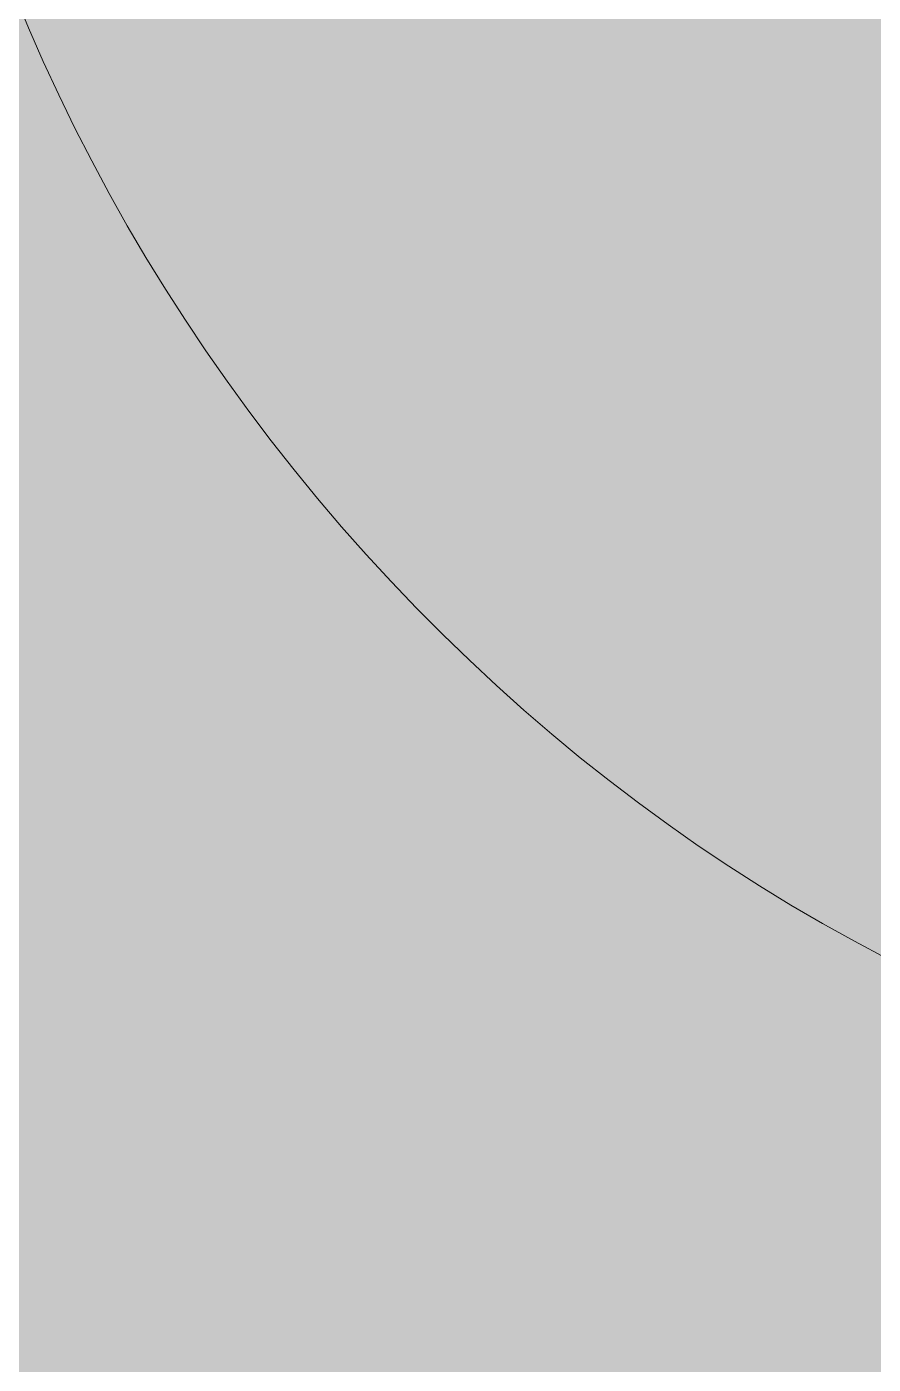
# Model space of a CAD drawing. Header units: centimetres. Extents: x 0.2 to 13.8, y -19.7 to -0.3.
# Drawn here: x 12.5093 to 12.6012, y -12.7359 to -12.5906 of the extents above; entities that cross this region are included whole.
import ezdxf

# ---------------------------------------------------------------- set-up
doc = ezdxf.new("R2010")
doc.units = ezdxf.units.CM
doc.header["$MEASUREMENT"] = 0
doc.layers.add('Layer 1', color=7, linetype='Continuous')

# ---------------------------------------------------------------- blocks, each defined once
blk = doc.blocks.new('block 3')
at = {"layer": 'Layer 1', "true_color": 0xe5c49d}
h = blk.add_hatch(color=31, dxfattribs=at)
h.dxf.hatch_style = 2
h.paths.add_polyline_path([(13.7855, -19.72249), (0.1845, -19.72249), (0.1845, -0.29253), (13.7855, -0.29253)])
blk = doc.blocks.new('block 4')
at = {"layer": 'Layer 1', "lineweight": 0}
for points, knots in [([(12.86103, -0.66961), (12.86103, -0.66961), (1.10897, -0.66961), (1.10897, -0.66961), (0.80703, -0.66961), (0.56164, -0.915), (0.56164, -1.21694), (0.56164, -1.21694), (0.56164, -18.79808), (0.56164, -18.79808), (0.56164, -19.10002), (0.80703, -19.34541), (1.10897, -19.34541), (1.10897, -19.34541), (12.86103, -19.34541), (12.86103, -19.34541), (13.16297, -19.34541), (13.40836, -19.10002), (13.40836, -18.79808), (13.40836, -18.79808), (13.40836, -1.21694), (13.40836, -1.21694), (13.40836, -0.915), (13.16297, -0.66961), (12.86103, -0.66961)], [0, 0, 0, 0, 1, 1, 1, 2, 2, 2, 3, 3, 3, 4, 4, 4, 5, 5, 5, 6, 6, 6, 7, 7, 7, 8, 8, 8, 8]), ([(12.02923, -13.16812), (11.99462, -13.16709), (11.96, -13.16778), (11.92573, -13.16812), (11.89112, -13.16847), (11.8565, -13.17018), (11.82223, -13.17566), (11.79824, -13.17944), (11.7955, -13.1808), (11.78522, -13.15476), (11.76637, -13.10609), (11.74169, -13.05983), (11.71496, -13.01458), (11.69062, -12.97243), (11.66526, -12.93096), (11.64196, -12.88778), (11.60014, -12.81066), (11.5693, -12.73012), (11.56245, -12.64204), (11.55902, -12.60194), (11.56176, -12.56287), (11.57615, -12.52586), (11.60632, -12.44703), (11.65978, -12.38534), (11.72798, -12.33667), (11.73586, -12.33085), (11.74306, -12.3305), (11.75094, -12.33564), (11.77356, -12.35072), (11.79927, -12.36066), (11.8284, -12.37197), (11.81812, -12.39014), (11.80886, -12.40522), (11.80064, -12.42098), (11.76396, -12.48781), (11.7482, -12.55807), (11.7578, -12.63416), (11.76534, -12.6914), (11.78144, -12.74588), (11.80544, -12.79798), (11.8284, -12.84904), (11.85342, -12.89909), (11.87912, -12.94878), (11.89386, -12.97791), (11.91922, -12.99231), (11.95178, -12.99094), (12.00422, -12.98854), (12.05665, -12.98648), (12.10909, -12.98168), (12.16222, -12.97654), (12.21465, -12.96626), (12.26503, -12.94741), (12.30239, -12.93404), (12.337, -12.91554), (12.36751, -12.89017), (12.40486, -12.85967), (12.43468, -12.823), (12.45798, -12.78119), (12.46415, -12.77022), (12.46861, -12.75788), (12.47889, -12.74794), (12.50254, -12.76679), (12.52482, -12.78462), (12.55052, -12.79729), (12.56012, -12.8021), (12.55977, -12.81032), (12.55875, -12.81889), (12.55155, -12.87818), (12.53578, -12.93507), (12.50734, -12.98854), (12.47684, -13.04509), (12.43297, -13.08621), (12.37505, -13.11363), (12.3161, -13.14173), (12.25372, -13.1551), (12.18963, -13.1623), (12.13651, -13.16812), (12.08304, -13.16915), (12.02923, -13.16812)], [0, 0, 0, 0, 1, 1, 1, 2, 2, 2, 3, 3, 3, 4, 4, 4, 5, 5, 5, 6, 6, 6, 7, 7, 7, 8, 8, 8, 9, 9, 9, 10, 10, 10, 11, 11, 11, 12, 12, 12, 13, 13, 13, 14, 14, 14, 15, 15, 15, 16, 16, 16, 17, 17, 17, 18, 18, 18, 19, 19, 19, 20, 20, 20, 21, 21, 21, 22, 22, 22, 23, 23, 23, 24, 24, 24, 25, 25, 25, 26, 26, 26, 26]), ([(12.6434, -12.70682), (12.56114, -12.68796), (12.495, -12.60606), (12.49466, -12.52106), (12.49431, -12.48816), (12.49431, -12.48747), (12.52619, -12.47513), (12.60467, -12.44463), (12.67048, -12.39699), (12.72394, -12.33324), (12.70098, -12.45903), (12.6739, -12.58377), (12.6434, -12.70682)], [0, 0, 0, 0, 1, 1, 1, 2, 2, 2, 3, 3, 3, 4, 4, 4, 4])]:
    blk.add_open_spline(points, degree=3, knots=knots, dxfattribs=at)
blk = doc.blocks.new('block 2')
at = {"layer": 'Layer 1'}
for name in ['block 3', 'block 4']:
    blk.add_blockref(name, (0, 0), dxfattribs=at)

msp = doc.modelspace()

# ---------------------------------------------------------------- block references
at = {"layer": 'Layer 1'}
msp.add_blockref('block 2', (0, 0), dxfattribs=at)

doc.saveas('drawing.dxf')
